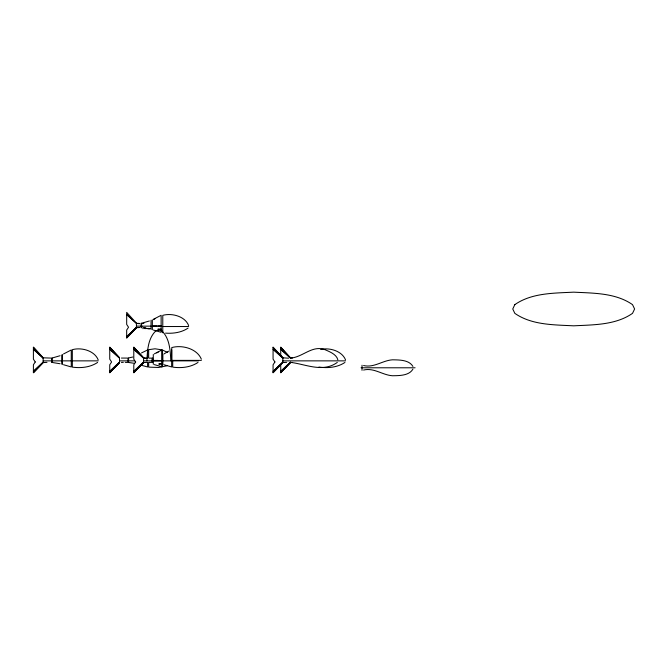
<?xml version="1.0" encoding="UTF-8"?>
<svg xmlns="http://www.w3.org/2000/svg" width="668" height="668" viewBox="0 0 668 668"><rect width="100%" height="100%" fill="white"/><g stroke="black" fill="none" stroke-linecap="round" stroke-linejoin="round"><path stroke-width="1" d="M146.868 360.862C147.403 350.583 147.912 338.601 155.744 330.961L158.842 329.909L161.94 330.961C169.772 338.601 170.273 350.583 170.808 360.862M412.924 369.12C409.083 375.792 399.197 375.633 392.45 375.75C382.539 375.107 373.913 367.492 363.584 370.039M136.422 323.07L136.439 327.854L126.678 338.108L126.678 330.059L128.532 327.245L126.678 324.439L126.678 312.365L136.439 323.203L126.678 314.544L136.439 323.504M119.505 362.574L109.744 372.827L109.744 364.778L111.598 361.964L109.744 359.15L109.744 347.076L119.505 357.814L119.505 362.574L109.744 372.452L119.505 362.34L109.744 371.366L119.505 362.073M136.439 327.854L126.678 337.741L136.439 327.629L126.678 336.655L136.439 327.353M43.161 362.073L33.4 371.366L43.161 362.34L33.4 372.452L43.161 362.574L46.977 362.357M143.553 362.073L133.792 371.366L143.553 362.34L133.792 372.452L143.553 362.574L147.369 362.357M282.831 362.073L273.07 371.366L282.831 362.34L273.07 372.452L282.831 362.574L286.647 362.357M290.496 362.073L280.735 371.366L290.496 362.34C306.002 364.269 322.744 372.903 337.273 362.448M97.603 362.448C90.255 367.35 80.912 368.344 72.328 367.124L72.328 349.681C81.346 347.135 94.447 350.575 98.179 359.835M188.059 328.113C181.512 332.547 173.279 333.674 165.539 333.14M197.995 362.448C190.647 367.35 181.304 368.344 172.72 367.124L172.72 360.862L171.768 360.378L171.768 347.577C182.113 344.663 196.993 348.604 201.36 359.159M344.938 362.448C337.373 367.492 327.721 368.377 318.912 367.033M63.502 353.982L71.259 349.974L71.259 366.957L63.502 364.72M153.373 319.312L161.13 315.313L161.13 332.297L153.373 330.05M154.316 353.873L162.073 349.873L167.751 352.504M163.894 353.982L168.628 351.159M136.422 326.118L141.082 326.118M141.474 352.954L147.603 349.974L147.603 358.048M153.381 319.663L155.009 318.736M156.729 352.888L158.291 352.078M60.087 355.718L52.722 357.848M149.39 320.982L142.025 323.103M166.975 365.797L158.583 367.475L148.672 367.124L148.672 362.482M160.579 364.177L159.051 364.603L159.051 363.476L162.073 363.801M132.815 357.021L129.066 357.848M320.665 349.456C329.424 347.377 341.983 350.884 345.515 359.835M142.025 323.663L143.912 323.37M290.488 358.081C302.821 357.338 312.365 344.538 325.408 349.848C329.925 351.844 336.597 354.449 337.849 359.835M142.025 326.126L141.532 326.176L151.052 326.126M292.4 362.432L290.496 362.574L280.735 372.452L290.496 362.34L280.735 372.827L280.735 364.778M137.474 327.687L139.754 327.479M50.818 358.081L43.161 357.814L33.4 347.636L43.161 357.914L33.4 349.264L43.161 358.223M127.162 358.081L121.409 358.065M149.29 358.198L151.21 358.081M137.524 327.545L138.635 327.479M144.772 328.631L148.705 328.422M121.409 362.432L123.321 362.357M144.864 328.489L146.785 328.422M152.346 325.867L157.089 325.867M158.132 325.867L161.163 325.867M152.346 326.201L161.13 326.201M162.783 326.527L188.643 326.527M153.289 360.428L158.032 360.428M171.768 360.378L201.36 360.378M153.289 360.753L162.073 360.753M43.161 360.862L51.62 360.862M52.229 360.862L61.823 360.862M62.475 360.862L71.259 360.862M72.328 360.862L98.179 360.862M119.505 360.862L134.644 360.862M143.553 360.862L198.571 360.862M282.831 360.862L345.515 360.862M361.054 367.784L415.095 367.784M288.568 358.198L282.831 357.814L273.07 347.636L282.831 357.914L273.07 349.264L282.831 358.223M139.754 323.688L137.524 323.562M139.587 323.446L137.474 323.312M149.29 362.357L151.21 362.423M125.242 362.357L127.162 362.423M148.421 328.556L150.242 328.614M147.369 358.19L143.553 357.814L133.792 347.636L143.553 357.914L133.792 349.264L143.553 358.223M129.066 362.549L134.644 363.35M52.722 362.549L60.087 363.743M143.912 327.671L145.774 327.888M143.553 358.081L145.457 358.307M363.584 365.521C373.913 368.076 382.539 360.461 392.45 359.818C399.197 359.935 409.083 359.768 412.924 366.44M292.4 358.065L290.496 357.814L280.735 347.636L290.496 357.914L280.735 349.264L290.496 358.223L280.735 347.076L280.735 355.226M143.912 328.013L149.39 328.998M141.474 365.296L147.603 366.957L147.603 362.44M163.894 364.72L171.651 366.957L171.651 349.974M154.316 364.611L162.073 366.857L162.073 349.873L155.001 348.788L148.672 349.681L148.672 357.964M119.505 358.223L109.744 349.264L119.505 357.914L109.744 347.636L119.505 357.814M362.023 365.237L362.023 370.331M188.643 325.608C185.136 316.231 171.751 312.816 162.783 315.346L162.783 332.789M162.867 354.549L162.867 364.402M162.107 350.608L162.107 365.93M153.289 354.441L153.289 364.294M152.621 357.906L152.621 362.515M152.346 319.88L152.346 329.733M152.012 357.981L152.012 362.474M151.052 320.197L151.052 329.441M142.96 327.504L142.96 328.765M141.532 323.17L141.532 327.779M141.082 323.237L141.082 327.729M128.573 357.906L128.573 362.515M127.964 357.981L127.964 362.474M62.475 354.549L62.475 364.402M61.74 354.942L61.74 364.177M52.229 357.906L52.229 362.515M51.62 357.981L51.62 362.474M514.828 304.633L512.757 308.992L514.828 313.35C531.77 325.149 553.855 324.782 573.678 325.825C593.501 324.782 615.587 325.149 632.521 313.35L634.6 308.992L632.521 304.633C615.587 292.834 593.501 293.202 573.678 292.158C553.855 293.202 531.77 292.834 514.828 304.633M35.254 361.964L33.4 364.778L33.4 372.827L43.161 362.574L43.161 357.814L33.4 347.076L33.4 359.15L35.254 361.964M135.646 361.964L133.792 364.778L133.792 372.827L143.553 362.574L143.553 357.814L133.792 347.076L133.792 359.15L135.646 361.964M274.924 361.964L273.07 364.778L273.07 372.827L282.831 362.574L282.831 357.814L273.07 347.076L273.07 359.15L274.924 361.964M161.163 329.19L158.107 330.042L158.107 328.915L161.13 329.249"/></g></svg>
